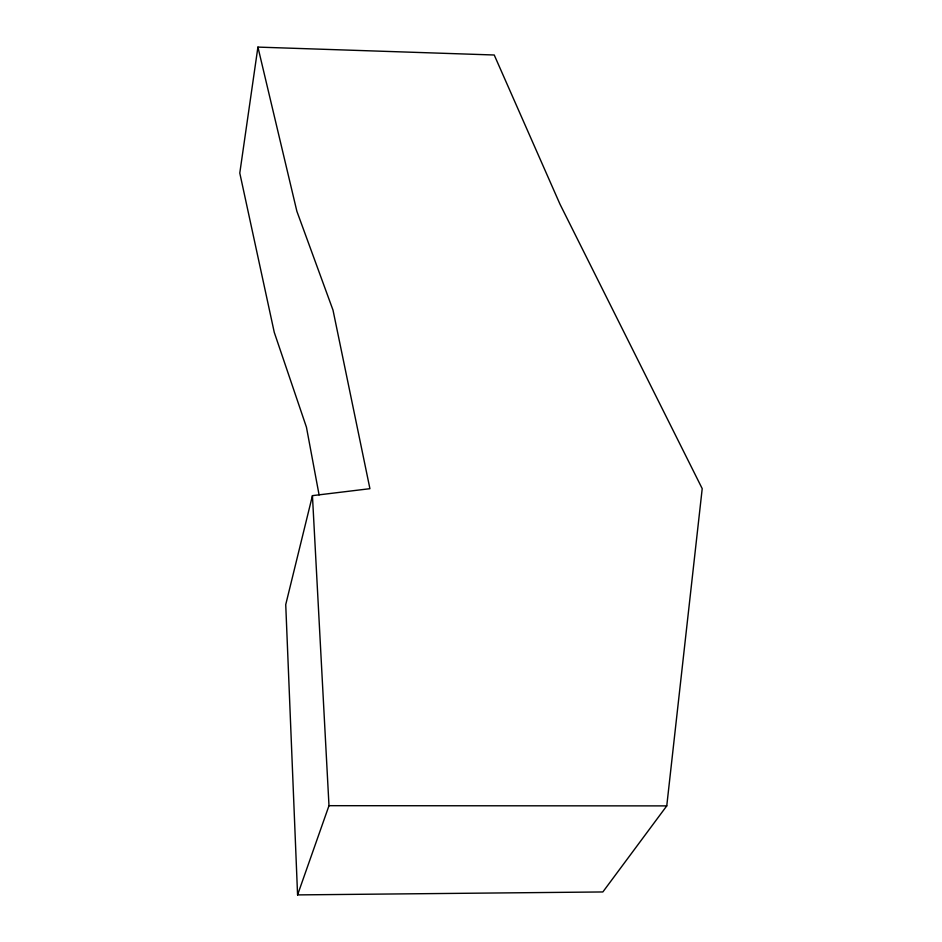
<?xml version="1.0" encoding="UTF-8"?>
<svg xmlns="http://www.w3.org/2000/svg" width="942" height="942" viewBox="0 0 942 942"><rect width="100%" height="100%" fill="white"/><g stroke="black" fill="none" stroke-linecap="round" stroke-linejoin="round"><path stroke-width="1.41" d="M257.92 47.1L296.871 211.267L333.009 310.13L369.923 488.686L312.438 495.645L285.732 604.611L297.578 894.9L602.856 891.956L666.759 805.893L702.214 488.639L560.019 204.261L494.232 55.001L257.92 47.1L239.786 173.057L274.263 332.349L306.444 427.197L319.091 494.927M297.578 894.9L328.993 805.681L312.438 495.645M328.993 805.681L666.759 805.893"/></g></svg>
